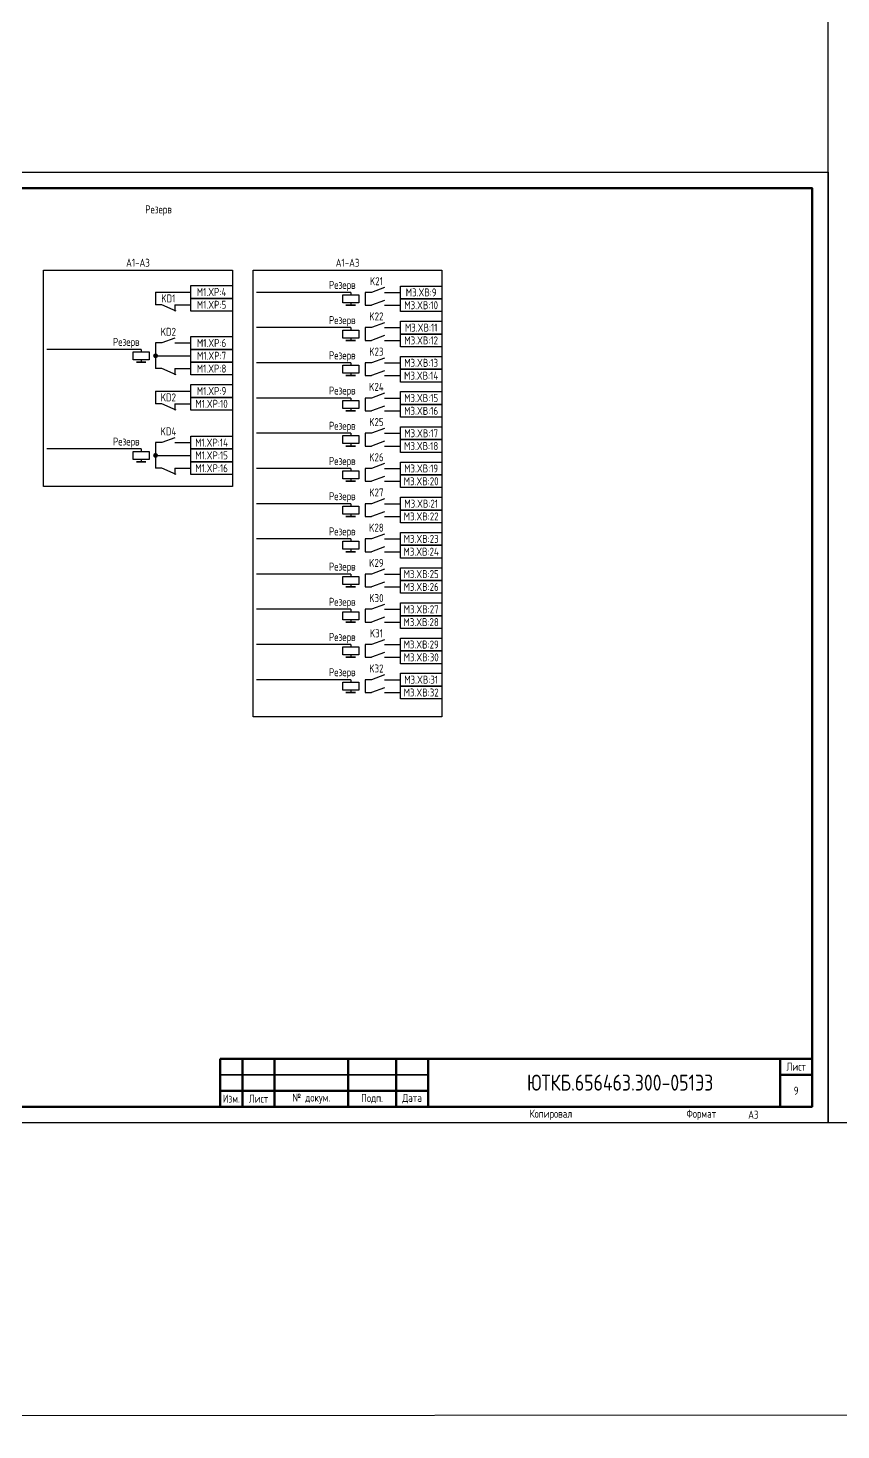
# Model space of a CAD drawing. Header units: millimetres. Extents: x -1043 to 5194, y -96 to 618.
# Drawn here: x 3530 to 3784, y -96 to 342 of the extents above; entities that cross this region are included whole.
import ezdxf

# ---------------------------------------------------------------- set-up
doc = ezdxf.new("R2010")
doc.units = ezdxf.units.MM
doc.styles.add('Gost_type_A', font='GOST_A.TTF')

# ---------------------------------------------------------------- blocks, each defined once
blk = doc.blocks.new('Формат_А3')
blk.add_lwpolyline([(-420, 297), (0, 297), (0, 0), (-420, 0)], close=True)
at = {"lineweight": 50}
blk.add_lwpolyline([(-400, 292), (-5, 292), (-5, 5), (-400, 5)], close=True, dxfattribs=at)
blk = doc.blocks.new('Штамп малый нижний')
at = {"lineweight": 50}
for points in [[(-185, 15), (-178, 15), (-178, 5), (-185, 5)], [(-178, 15), (-168, 15), (-168, 5), (-178, 5)], [(-168, 15), (-145, 15), (-145, 5), (-168, 5)], [(-145, 15), (-130, 15), (-130, 5), (-145, 5)], [(-130, 15), (-120, 15), (-120, 5), (-130, 5)], [(-120, 15), (-10, 15), (-10, 0), (-120, 0)], [(-10, 15), (0, 15), (0, 10), (-10, 10)], [(-10, 10), (0, 10), (0, 0), (-10, 0)], [(-185, 5), (-178, 5), (-178, 0), (-185, 0)], [(-178, 5), (-168, 5), (-168, 0), (-178, 0)], [(-168, 5), (-145, 5), (-145, 0), (-168, 0)], [(-145, 5), (-130, 5), (-130, 0), (-145, 0)], [(-130, 5), (-120, 5), (-120, 0), (-130, 0)]]:
    blk.add_lwpolyline(points, close=True, dxfattribs=at)
for points in [[(-185, 15), (-178, 15), (-178, 10), (-185, 10)], [(-178, 15), (-168, 15), (-168, 10), (-178, 10)], [(-168, 15), (-145, 15), (-145, 10), (-168, 10)], [(-145, 15), (-130, 15), (-130, 10), (-145, 10)], [(-130, 15), (-120, 15), (-120, 10), (-130, 10)], [(-185, 10), (-178, 10), (-178, 5), (-185, 5)], [(-178, 10), (-168, 10), (-168, 5), (-178, 5)], [(-168, 10), (-145, 10), (-145, 5), (-168, 5)], [(-145, 10), (-130, 10), (-130, 5), (-145, 5)], [(-130, 10), (-120, 10), (-120, 5), (-130, 5)]]:
    blk.add_lwpolyline(points, close=True)
at = {"char_height": 2.5, "style": 'Gost_type_A'}
for s, insert, width, attachment_point in [('Лист', (-5, 12.5), 10, 5), ('Изм.', (-181.5, 2.5), 7, 5), ('Лист', (-173, 2.5), 10, 5), ('№ докум.', (-156.5, 2.5), 23, 5), ('Подп.', (-137.5, 2.5), 15, 5), ('Дата', (-125, 2.5), 10, 5), ('Копировал', (-75, -2.53), 13.1202, 6), ('Формат', (-30, -2.53), 13.1202, 6)]:
    blk.add_mtext(s, dxfattribs=dict(at, insert=insert, width=width, attachment_point=attachment_point))
blk = doc.blocks.new('POINT')
at = {"const_width": 0.75}
blk.add_lwpolyline([(-0.375, 0, 1), (0.375, 0, 1)], format="xyb", close=True, dxfattribs=at)

msp = doc.modelspace()

# ---------------------------------------------------------------- linework, layer by layer
at = {"ltscale": 1.08}
for p, q in [((3569.83, 259.53), (3580.83, 259.53)), ((3637.33, 259.4), (3635.33, 259.4)), ((3635.33, 259.4), (3635.33, 255.4)), ((3641.33, 259.4), (3646.33, 259.4)), ((3571.83, 255.53), (3569.83, 255.53)), ((3575.83, 255.53), (3580.83, 255.53)), ((3635.33, 255.4), (3637.33, 255.4)), ((3641.33, 255.4), (3646.33, 255.4)), ((3637.33, 248.4), (3635.33, 248.4)), ((3635.33, 248.4), (3635.33, 244.4)), ((3641.33, 248.4), (3646.33, 248.4)), ((3571.83, 243.6), (3569.83, 243.6)), ((3569.83, 243.6), (3569.83, 235.6)), ((3575.83, 243.6), (3580.83, 243.6)), ((3635.33, 244.4), (3637.33, 244.4)), ((3641.33, 244.4), (3646.33, 244.4)), ((3569.83, 239.6), (3580.83, 239.6)), ((3637.33, 237.4), (3635.33, 237.4)), ((3635.33, 237.4), (3635.33, 233.4)), ((3641.33, 237.4), (3646.33, 237.4)), ((3571.83, 235.6), (3569.83, 235.6)), ((3575.83, 235.6), (3580.83, 235.6)), ((3635.33, 233.4), (3637.33, 233.4)), ((3641.33, 233.4), (3646.33, 233.4)), ((3569.83, 228.6), (3580.83, 228.6)), ((3571.83, 224.6), (3569.83, 224.6)), ((3575.83, 224.6), (3580.83, 224.6)), ((3637.33, 226.4), (3635.33, 226.4)), ((3635.33, 226.4), (3635.33, 222.4)), ((3641.33, 226.4), (3646.33, 226.4)), ((3635.33, 222.4), (3637.33, 222.4)), ((3641.33, 222.4), (3646.33, 222.4)), ((3637.33, 215.4), (3635.33, 215.4)), ((3635.33, 215.4), (3635.33, 211.4)), ((3641.33, 215.4), (3646.33, 215.4)), ((3571.83, 212.48), (3569.83, 212.48)), ((3569.83, 212.48), (3569.83, 204.48)), ((3575.83, 212.48), (3580.83, 212.48)), ((3635.33, 211.4), (3637.33, 211.4)), ((3641.33, 211.4), (3646.33, 211.4)), ((3569.83, 208.48), (3580.83, 208.48)), ((3571.83, 204.48), (3569.83, 204.48)), ((3575.83, 204.48), (3580.83, 204.48)), ((3637.33, 204.4), (3635.33, 204.4)), ((3635.33, 204.4), (3635.33, 200.4)), ((3641.33, 204.4), (3646.33, 204.4)), ((3635.33, 200.4), (3637.33, 200.4)), ((3641.33, 200.4), (3646.33, 200.4)), ((3637.33, 193.4), (3635.33, 193.4)), ((3635.33, 193.4), (3635.33, 189.4)), ((3641.33, 193.4), (3646.33, 193.4)), ((3635.33, 189.4), (3637.33, 189.4)), ((3641.33, 189.4), (3646.33, 189.4)), ((3637.33, 182.4), (3635.33, 182.4)), ((3635.33, 182.4), (3635.33, 178.4)), ((3641.33, 182.4), (3646.33, 182.4)), ((3635.33, 178.4), (3637.33, 178.4)), ((3641.33, 178.4), (3646.33, 178.4)), ((3637.33, 171.4), (3635.33, 171.4)), ((3635.33, 171.4), (3635.33, 167.4)), ((3641.33, 171.4), (3646.33, 171.4)), ((3635.33, 167.4), (3637.33, 167.4)), ((3641.33, 167.4), (3646.33, 167.4)), ((3637.33, 160.4), (3635.33, 160.4)), ((3635.33, 160.4), (3635.33, 156.4)), ((3641.33, 160.4), (3646.33, 160.4)), ((3635.33, 156.4), (3637.33, 156.4)), ((3641.33, 156.4), (3646.33, 156.4)), ((3637.33, 149.4), (3635.33, 149.4)), ((3635.33, 149.4), (3635.33, 145.4)), ((3641.33, 149.4), (3646.33, 149.4)), ((3635.33, 145.4), (3637.33, 145.4)), ((3641.33, 145.4), (3646.33, 145.4)), ((3637.33, 138.4), (3635.33, 138.4)), ((3635.33, 138.4), (3635.33, 134.4)), ((3641.33, 138.4), (3646.33, 138.4)), ((3635.33, 134.4), (3637.33, 134.4)), ((3641.33, 134.4), (3646.33, 134.4))]:
    msp.add_line(p, q, dxfattribs=at)
for p, q in [((3569.83, 259.53), (3569.83, 255.53)), ((3630.83, 259.4), (3601.33, 259.4)), ((3630.83, 259.4), (3630.83, 258.65)), ((3575.83, 255.53), (3575.83, 253.53)), ((3630.83, 256.15), (3630.83, 255.4)), ((3630.83, 248.4), (3601.33, 248.4)), ((3630.83, 248.4), (3630.83, 247.65)), ((3565.33, 241.6), (3535.83, 241.6)), ((3565.33, 241.6), (3565.33, 240.85)), ((3630.83, 245.15), (3630.83, 244.4)), ((3565.33, 238.35), (3565.33, 237.6)), ((3630.83, 237.4), (3601.33, 237.4)), ((3630.83, 237.4), (3630.83, 236.65)), ((3575.83, 235.6), (3575.83, 233.6)), ((3630.83, 234.15), (3630.83, 233.4)), ((3569.83, 228.6), (3569.83, 224.6)), ((3575.83, 224.6), (3575.83, 222.6)), ((3630.83, 226.4), (3601.33, 226.4)), ((3630.83, 226.4), (3630.83, 225.65)), ((3630.83, 223.15), (3630.83, 222.4)), ((3630.83, 215.4), (3601.33, 215.4)), ((3630.83, 215.4), (3630.83, 214.65)), ((3565.33, 210.48), (3535.83, 210.48)), ((3565.33, 210.48), (3565.33, 209.73)), ((3630.83, 212.15), (3630.83, 211.4)), ((3565.33, 207.23), (3565.33, 206.48)), ((3575.83, 204.48), (3575.83, 202.48)), ((3630.83, 204.4), (3601.33, 204.4)), ((3630.83, 204.4), (3630.83, 203.65)), ((3630.83, 201.15), (3630.83, 200.4)), ((3630.83, 193.4), (3601.33, 193.4)), ((3630.83, 193.4), (3630.83, 192.65)), ((3630.83, 190.15), (3630.83, 189.4)), ((3630.83, 182.4), (3601.33, 182.4)), ((3630.83, 182.4), (3630.83, 181.65)), ((3630.83, 179.15), (3630.83, 178.4)), ((3630.83, 171.4), (3601.33, 171.4)), ((3630.83, 171.4), (3630.83, 170.65)), ((3630.83, 168.15), (3630.83, 167.4)), ((3630.83, 160.4), (3601.33, 160.4)), ((3630.83, 160.4), (3630.83, 159.65)), ((3630.83, 157.15), (3630.83, 156.4)), ((3630.83, 149.4), (3601.33, 149.4)), ((3630.83, 149.4), (3630.83, 148.65)), ((3630.83, 146.15), (3630.83, 145.4)), ((3630.83, 138.4), (3601.33, 138.4)), ((3630.83, 138.4), (3630.83, 137.65)), ((3630.83, 135.15), (3630.83, 134.4))]:
    msp.add_line(p, q)
at = {"ltscale": 4.32}
for p, q in [((3641.33, 260.9), (3637.33, 259.4)), ((3576.22, 253.53), (3571.83, 255.53)), ((3641.33, 256.9), (3637.33, 255.4)), ((3641.33, 249.9), (3637.33, 248.4)), ((3641.33, 245.9), (3637.33, 244.4)), ((3575.83, 245.1), (3571.83, 243.6)), ((3641.33, 238.9), (3637.33, 237.4)), ((3576.22, 233.6), (3571.83, 235.6)), ((3641.33, 234.9), (3637.33, 233.4)), ((3641.33, 227.9), (3637.33, 226.4)), ((3576.22, 222.6), (3571.83, 224.6)), ((3641.33, 223.9), (3637.33, 222.4)), ((3641.33, 216.9), (3637.33, 215.4)), ((3575.83, 213.98), (3571.83, 212.48)), ((3641.33, 212.9), (3637.33, 211.4)), ((3641.33, 205.9), (3637.33, 204.4)), ((3576.22, 202.49), (3571.83, 204.48)), ((3641.33, 201.9), (3637.33, 200.4)), ((3641.33, 194.9), (3637.33, 193.4)), ((3641.33, 190.9), (3637.33, 189.4)), ((3641.33, 183.9), (3637.33, 182.4)), ((3641.33, 179.9), (3637.33, 178.4)), ((3641.33, 172.9), (3637.33, 171.4)), ((3641.33, 168.9), (3637.33, 167.4)), ((3641.33, 161.9), (3637.33, 160.4)), ((3641.33, 157.9), (3637.33, 156.4)), ((3641.33, 150.9), (3637.33, 149.4)), ((3641.33, 146.9), (3637.33, 145.4)), ((3641.33, 139.9), (3637.33, 138.4)), ((3641.33, 135.9), (3637.33, 134.4))]:
    msp.add_line(p, q, dxfattribs=at)
for points in [[(-1042.57, 612), (5193.89, 618), (5193.89, -90), (-1042.57, -96)], [(4077, 420), (4077, 0), (3780, 0), (3780, 420)], [(3534.83, 266.4), (3593.83, 266.4), (3593.83, 198.77), (3534.83, 198.77)], [(3600.33, 266.4), (3659.33, 266.4), (3659.33, 126.77), (3600.33, 126.77)], [(3580.83, 261.53), (3593.83, 261.53), (3593.83, 257.53), (3580.83, 257.53)], [(3633.33, 258.65), (3633.33, 256.15), (3628.33, 256.15), (3628.33, 258.65)], [(3646.33, 261.4), (3659.33, 261.4), (3659.33, 257.4), (3646.33, 257.4)], [(3580.83, 257.53), (3593.83, 257.53), (3593.83, 253.53), (3580.83, 253.53)], [(3632.33, 255.4), (3629.33, 255.4)], [(3646.33, 257.4), (3659.33, 257.4), (3659.33, 253.4), (3646.33, 253.4)], [(3646.33, 250.4), (3659.33, 250.4), (3659.33, 246.4), (3646.33, 246.4)], [(3580.83, 245.6), (3593.83, 245.6), (3593.83, 241.6), (3580.83, 241.6)], [(3633.33, 247.65), (3633.33, 245.15), (3628.33, 245.15), (3628.33, 247.65)], [(3646.33, 246.4), (3659.33, 246.4), (3659.33, 242.4), (3646.33, 242.4)], [(3580.83, 241.6), (3593.83, 241.6), (3593.83, 237.6), (3580.83, 237.6)], [(3632.33, 244.4), (3629.33, 244.4)], [(3567.83, 240.85), (3567.83, 238.35), (3562.83, 238.35), (3562.83, 240.85)], [(3566.83, 237.6), (3563.83, 237.6)], [(3580.83, 237.6), (3593.83, 237.6), (3593.83, 233.6), (3580.83, 233.6)], [(3633.33, 236.65), (3633.33, 234.15), (3628.33, 234.15), (3628.33, 236.65)], [(3646.33, 239.4), (3659.33, 239.4), (3659.33, 235.4), (3646.33, 235.4)], [(3632.33, 233.4), (3629.33, 233.4)], [(3646.33, 235.4), (3659.33, 235.4), (3659.33, 231.4), (3646.33, 231.4)], [(3580.83, 230.6), (3593.83, 230.6), (3593.83, 226.6), (3580.83, 226.6)], [(3646.33, 228.4), (3659.33, 228.4), (3659.33, 224.4), (3646.33, 224.4)], [(3580.83, 226.6), (3593.83, 226.6), (3593.83, 222.6), (3580.83, 222.6)], [(3633.33, 225.65), (3633.33, 223.15), (3628.33, 223.15), (3628.33, 225.65)], [(3646.33, 224.4), (3659.33, 224.4), (3659.33, 220.4), (3646.33, 220.4)], [(3632.33, 222.4), (3629.33, 222.4)], [(3633.33, 214.65), (3633.33, 212.15), (3628.33, 212.15), (3628.33, 214.65)], [(3646.33, 217.4), (3659.33, 217.4), (3659.33, 213.4), (3646.33, 213.4)], [(3580.83, 214.48), (3593.83, 214.48), (3593.83, 210.48), (3580.83, 210.48)], [(3580.83, 210.48), (3593.83, 210.48), (3593.83, 206.48), (3580.83, 206.48)], [(3632.33, 211.4), (3629.33, 211.4)], [(3646.33, 213.4), (3659.33, 213.4), (3659.33, 209.4), (3646.33, 209.4)], [(3567.83, 209.73), (3567.83, 207.23), (3562.83, 207.23), (3562.83, 209.73)], [(3566.83, 206.48), (3563.83, 206.48)], [(3580.83, 206.48), (3593.83, 206.48), (3593.83, 202.48), (3580.83, 202.48)], [(3646.33, 206.4), (3659.33, 206.4), (3659.33, 202.4), (3646.33, 202.4)], [(3633.33, 203.65), (3633.33, 201.15), (3628.33, 201.15), (3628.33, 203.65)], [(3646.33, 202.4), (3659.33, 202.4), (3659.33, 198.4), (3646.33, 198.4)], [(3632.33, 200.4), (3629.33, 200.4)], [(3646.33, 195.4), (3659.33, 195.4), (3659.33, 191.4), (3646.33, 191.4)], [(3633.33, 192.65), (3633.33, 190.15), (3628.33, 190.15), (3628.33, 192.65)], [(3632.33, 189.4), (3629.33, 189.4)], [(3646.33, 191.4), (3659.33, 191.4), (3659.33, 187.4), (3646.33, 187.4)], [(3646.33, 184.4), (3659.33, 184.4), (3659.33, 180.4), (3646.33, 180.4)], [(3633.33, 181.65), (3633.33, 179.15), (3628.33, 179.15), (3628.33, 181.65)], [(3646.33, 180.4), (3659.33, 180.4), (3659.33, 176.4), (3646.33, 176.4)], [(3632.33, 178.4), (3629.33, 178.4)], [(3646.33, 173.4), (3659.33, 173.4), (3659.33, 169.4), (3646.33, 169.4)], [(3633.33, 170.65), (3633.33, 168.15), (3628.33, 168.15), (3628.33, 170.65)], [(3632.33, 167.4), (3629.33, 167.4)], [(3646.33, 169.4), (3659.33, 169.4), (3659.33, 165.4), (3646.33, 165.4)], [(3646.33, 162.4), (3659.33, 162.4), (3659.33, 158.4), (3646.33, 158.4)], [(3633.33, 159.65), (3633.33, 157.15), (3628.33, 157.15), (3628.33, 159.65)], [(3646.33, 158.4), (3659.33, 158.4), (3659.33, 154.4), (3646.33, 154.4)], [(3632.33, 156.4), (3629.33, 156.4)], [(3646.33, 151.4), (3659.33, 151.4), (3659.33, 147.4), (3646.33, 147.4)], [(3633.33, 148.65), (3633.33, 146.15), (3628.33, 146.15), (3628.33, 148.65)], [(3632.33, 145.4), (3629.33, 145.4)], [(3646.33, 147.4), (3659.33, 147.4), (3659.33, 143.4), (3646.33, 143.4)], [(3646.33, 140.4), (3659.33, 140.4), (3659.33, 136.4), (3646.33, 136.4)], [(3633.33, 137.65), (3633.33, 135.15), (3628.33, 135.15), (3628.33, 137.65)], [(3646.33, 136.4), (3659.33, 136.4), (3659.33, 132.4), (3646.33, 132.4)], [(3632.33, 134.4), (3629.33, 134.4)]]:
    msp.add_lwpolyline(points, close=True)

# ---------------------------------------------------------------- block references
for name, p in [('Формат_А3', (3780, 0)), ('POINT', (3569.83, 239.6)), ('POINT', (3569.83, 208.48)), ('Штамп малый нижний', (3775, 5))]:
    msp.add_blockref(name, p)

# ---------------------------------------------------------------- texts
at = {"char_height": 2.5, "style": 'Gost_type_A'}
for s, insert, width, attachment_point, line_spacing_factor in [('Резерв', (3570.75, 285), 197.5, 5, 0.9), ('A1-A3', (3564.33, 267.41), 59, 8, 0.9), ('A1-A3', (3629.83, 267.41), 59, 8, 0.9), ('Резерв', (3564.83, 243.6), 37, 6, 0.8), ('Резерв', (3564.83, 212.48), 37, 6, 0.8)]:
    msp.add_mtext(s, dxfattribs=dict(at, insert=insert, width=width, attachment_point=attachment_point, line_spacing_factor=line_spacing_factor))
at = {"style": 'Gost_type_A'}
for s, insert, char_height, width, attachment_point in [('Резерв', (3632.33, 261.4), 2.5, 31.0015, 6), ('K21', (3638.83, 262.9), 2.5, 5, 5), ('KD1', (3573.83, 257.53), 2.5, 8, 5), ('M1.XP:4', (3587.33, 259.53), 2.5, 13, 5), ('M3.XВ:9', (3652.83, 259.4), 2.5, 13, 5), ('M1.XP:5', (3587.33, 255.53), 2.5, 13, 5), ('M3.XВ:10', (3652.83, 255.4), 2.5, 13, 5), ('Резерв', (3632.33, 250.4), 2.5, 31.0015, 6), ('K22', (3638.83, 251.9), 2.5, 5, 5), ('M3.XВ:11', (3652.83, 248.4), 2.5, 13, 5), ('KD2', (3573.83, 247.1), 2.5, 8, 5), ('M3.XВ:12', (3652.83, 244.4), 2.5, 13, 5), ('M1.XP:6', (3587.33, 243.6), 2.5, 13, 5), ('Резерв', (3632.33, 239.4), 2.5, 31.0015, 6), ('K23', (3638.83, 240.9), 2.5, 5, 5), ('M1.XP:8', (3587.33, 235.6), 2.5, 13, 5), ('M1.XP:7', (3587.33, 239.6), 2.5, 13, 5), ('M3.XВ:13', (3652.83, 237.4), 2.5, 13, 5), ('M3.XВ:14', (3652.83, 233.4), 2.5, 13, 5), ('KD2', (3573.83, 226.6), 2.5, 8, 5), ('M1.XP:9', (3587.33, 228.6), 2.5, 13, 5), ('Резерв', (3632.33, 228.4), 2.5, 31.0015, 6), ('K24', (3638.83, 229.9), 2.5, 5, 5), ('M1.XP:10', (3587.33, 224.6), 2.5, 13, 5), ('M3.XВ:15', (3652.83, 226.4), 2.5, 13, 5), ('M3.XВ:16', (3652.83, 222.4), 2.5, 13, 5), ('K25', (3638.83, 218.9), 2.5, 5, 5), ('KD4', (3573.83, 215.98), 2.5, 8, 5), ('Резерв', (3632.33, 217.4), 2.5, 31.0015, 6), ('M3.XВ:17', (3652.83, 215.4), 2.5, 13, 5), ('M1.XP:14', (3587.33, 212.48), 2.5, 13, 5), ('M3.XВ:18', (3652.83, 211.4), 2.5, 13, 5), ('M1.XP:15', (3587.33, 208.48), 2.5, 13, 5), ('Резерв', (3632.33, 206.4), 2.5, 31.0015, 6), ('K26', (3638.83, 207.9), 2.5, 5, 5), ('M1.XP:16', (3587.33, 204.48), 2.5, 13, 5), ('M3.XВ:20', (3652.83, 200.4), 2.5, 13, 5), ('M3.XВ:19', (3652.83, 204.4), 2.5, 13, 5), ('K27', (3638.83, 196.9), 2.5, 5, 5), ('Резерв', (3632.33, 195.4), 2.5, 31.0015, 6), ('M3.XВ:21', (3652.83, 193.4), 2.5, 13, 5), ('M3.XВ:22', (3652.83, 189.4), 2.5, 13, 5), ('Резерв', (3632.33, 184.4), 2.5, 31.0015, 6), ('K28', (3638.83, 185.9), 2.5, 5, 5), ('M3.XВ:24', (3652.83, 178.4), 2.5, 13, 5), ('M3.XВ:23', (3652.83, 182.4), 2.5, 13, 5), ('K29', (3638.83, 174.9), 2.5, 5, 5), ('Резерв', (3632.33, 173.4), 2.5, 31.0015, 6), ('M3.XВ:25', (3652.83, 171.4), 2.5, 13, 5), ('M3.XВ:26', (3652.83, 167.4), 2.5, 13, 5), ('Резерв', (3632.33, 162.4), 2.5, 31.0015, 6), ('K30', (3638.83, 163.9), 2.5, 5, 5), ('M3.XВ:27', (3652.83, 160.4), 2.5, 13, 5), ('K31', (3638.83, 152.9), 2.5, 5, 5), ('M3.XВ:28', (3652.83, 156.4), 2.5, 13, 5), ('Резерв', (3632.33, 151.4), 2.5, 31.0015, 6), ('M3.XВ:29', (3652.83, 149.4), 2.5, 13, 5), ('M3.XВ:30', (3652.83, 145.4), 2.5, 13, 5), ('Резерв', (3632.33, 140.4), 2.5, 31.0015, 6), ('K32', (3638.83, 141.9), 2.5, 5, 5), ('M3.XВ:31', (3652.83, 138.4), 2.5, 13, 5), ('M3.XВ:32', (3652.83, 134.4), 2.5, 13, 5), ('ЮТКБ.656463.300-051Э3', (3715, 12.5), 5, 120, 5), ('9', (3770, 10), 2.5, 10, 5), ('A3', (3755, 2.5), 2.5, 20, 4)]:
    msp.add_mtext(s, dxfattribs=dict(at, insert=insert, char_height=char_height, width=width, attachment_point=attachment_point))

doc.saveas('drawing.dxf')
